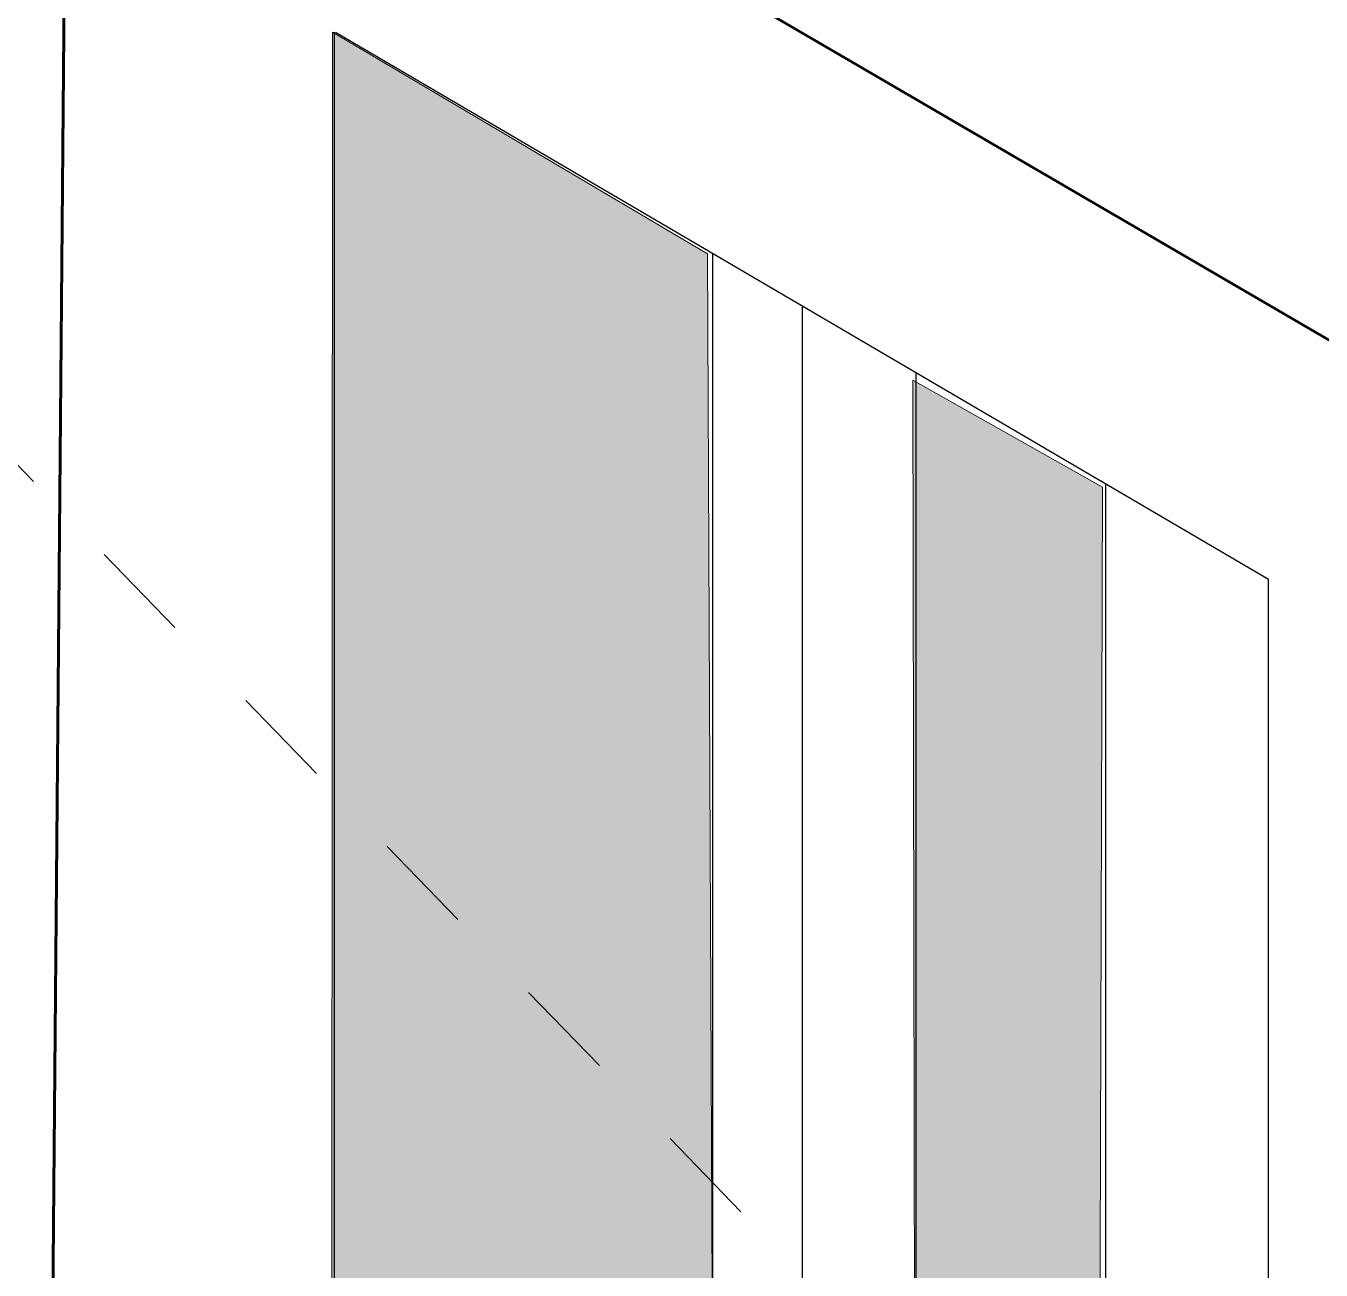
# Model space of a CAD drawing. Extents: x -1279 to 5791, y -3809 to 1769.
# Drawn here: x 1168.6 to 1283.3, y 1218.3 to 1328.4 of the extents above; entities that cross this region are included whole.
import ezdxf

# ---------------------------------------------------------------- set-up
doc = ezdxf.new("R2010")
doc.units = 0
doc.header["$MEASUREMENT"] = 0
doc.linetypes.add('AI-Linetype-63', pattern=[18, 9, -9])
for name, color, linetype, lineweight in [('G-ANNO-TTLB', 7, 'Continuous', 0), ('Layer 12', 7, 'Continuous', 0), ('TYVEK', 7, 'Continuous', 0)]:
    doc.layers.add(name, color=color, linetype=linetype, lineweight=lineweight)

msp = doc.modelspace()

# ---------------------------------------------------------------- hatches: boundary and pattern name
at = {"layer": 'G-ANNO-TTLB', "true_color": 0xff00ff, "transparency": 33554687}
h = msp.add_hatch(color=6, dxfattribs=at)
edge = h.paths.add_edge_path()
edge.add_spline(control_points=[(1773.02, -796.5), (1773.02, -796.5), (-1156.5, -796.5), (-1156.5, -796.5), (-1156.5, -796.5), (-1156.5, 1660.5), (-1156.5, 1660.5), (-1156.5, 1660.5), (1773.02, 1660.5), (1773.02, 1660.5), (1773.02, 1660.5), (1773.02, -796.5), (1773.02, -796.5)], knot_values=[0, 0, 0, 0, 1, 1, 1, 2, 2, 2, 3, 3, 3, 4, 4, 4, 4], degree=3, periodic=0)
edge = h.paths.add_edge_path()
edge.add_spline(control_points=[(-1147.5, 1651.5), (-1147.5, 1651.5), (-1147.5, -787.5), (-1147.5, -787.5), (-1147.5, -787.5), (1764.02, -787.5), (1764.02, -787.5), (1764.02, -787.5), (1764.02, 1651.5), (1764.02, 1651.5), (1764.02, 1651.5), (-1147.5, 1651.5), (-1147.5, 1651.5)], knot_values=[0, 0, 0, 0, 1, 1, 1, 2, 2, 2, 3, 3, 3, 4, 4, 4, 4], degree=3, periodic=0)
edge.add_line((-1147.5, 1651.5), (-1147.5, 1651.5))
at = {"layer": 'Layer 12', "true_color": 0x808080, "transparency": 33554495}
h = msp.add_hatch(color=8, dxfattribs=at)
h.dxf.hatch_style = 2
h.paths.add_polyline_path([(1219.17, 1197.45), (1219.17, 1169.46), (1195.69, 1156.8), (1195.76, 1327.83), (1228.96, 1308.22), (1229.45, 1203.33)])
h = msp.add_hatch(color=8, dxfattribs=at)
h.dxf.hatch_style = 2
h.paths.add_polyline_path([(1263.65, 1190.47), (1247.36, 1180.66), (1247.15, 1297.05), (1263.95, 1287.58)])

# ---------------------------------------------------------------- linework, layer by layer
at = {"layer": 'G-ANNO-TTLB'}
for points in [[(1773.02, -796.5), (1773.02, -796.5), (-1156.5, -796.5), (-1156.5, -796.5), (-1156.5, -796.5), (-1156.5, 1660.5), (-1156.5, 1660.5), (-1156.5, 1660.5), (1773.02, 1660.5), (1773.02, 1660.5), (1773.02, 1660.5), (1773.02, -796.5), (1773.02, -796.5)], [(-1147.5, 1651.5), (-1147.5, 1651.5), (-1147.5, -787.5), (-1147.5, -787.5), (-1147.5, -787.5), (1764.02, -787.5), (1764.02, -787.5), (1764.02, -787.5), (1764.02, 1651.5), (1764.02, 1651.5), (1764.02, 1651.5), (-1147.5, 1651.5), (-1147.5, 1651.5)]]:
    msp.add_open_spline(points, degree=3, knots=[0, 0, 0, 0, 1, 1, 1, 2, 2, 2, 3, 3, 3, 4, 4, 4, 4], dxfattribs=at)
at = {"layer": 'Layer 12'}
for points in [[(1219.17, 1197.45), (1219.17, 1169.46), (1195.69, 1156.8), (1195.76, 1327.83), (1228.96, 1308.22), (1229.45, 1203.33)], [(1263.65, 1190.47), (1247.36, 1180.66), (1247.15, 1297.05), (1263.95, 1287.58)]]:
    msp.add_lwpolyline(points, close=True, dxfattribs=at)
at = {"layer": 'TYVEK', "color": 18, "linetype": 'AI-Linetype-63', "lineweight": 25, "true_color": 0x000000}
msp.add_line((1062.82, 1397.94), (1253.2, 1201.49), dxfattribs=at)
at = {"layer": 'TYVEK', "color": 18, "lineweight": 60, "true_color": 0x000000}
for p in [(1170.83, 1195.6), (1309.47, 1285.7)]:
    msp.add_line(p, (1172.32, 1365.78), dxfattribs=at)
at = {"layer": 'TYVEK', "color": 18, "lineweight": 25, "true_color": 0x000000}
for p, q in [((1195.96, 1156.39), (1195.96, 1327.83)), ((1196.05, 1327.83), (1278.63, 1279.43)), ((1229.45, 1203.33), (1229.45, 1308.26)), ((1237.39, 1198.74), (1237.39, 1303.6)), ((1247.44, 1180.7), (1247.44, 1297.71)), ((1264.24, 1190.15), (1264.24, 1287.87)), ((1278.63, 1108.67), (1278.63, 1279.43))]:
    msp.add_line(p, q, dxfattribs=at)

doc.saveas('drawing.dxf')
